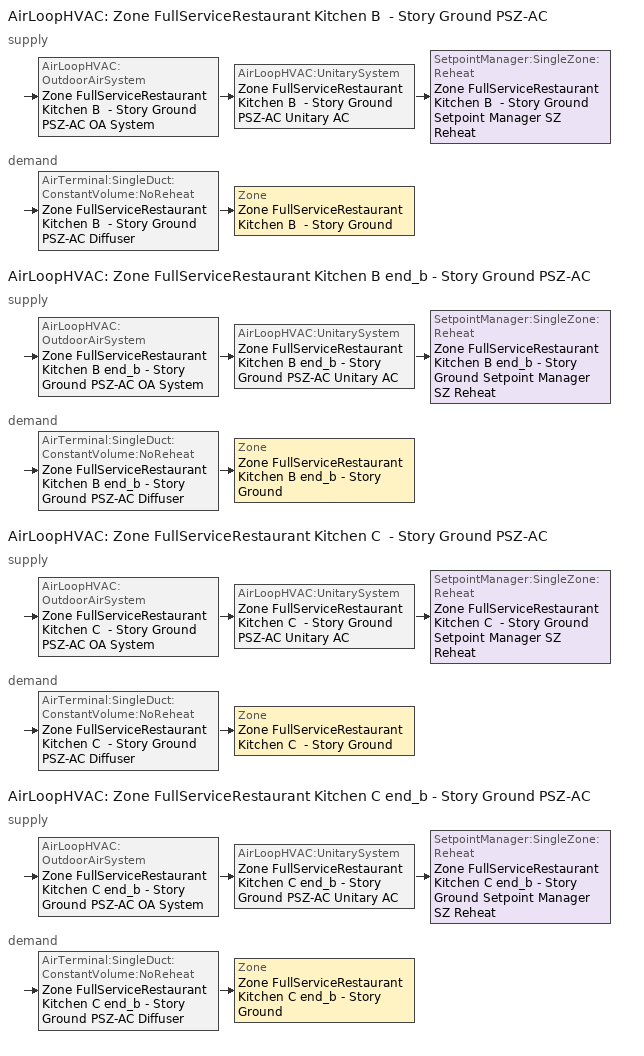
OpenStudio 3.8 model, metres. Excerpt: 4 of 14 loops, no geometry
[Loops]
AirLoopHVAC 'Zone FullServiceRestaurant Kitchen B  - Story Ground PSZ-AC'
 supply: AirLoopHVAC:OutdoorAirSystem 'Zone FullServiceRestaurant Kitchen B  - Story Ground PSZ-AC OA System' > AirLoopHVAC:UnitarySystem 'Zone FullServiceRestaurant Kitchen B  - Story Ground PSZ-AC Unitary AC' > SetpointManager:SingleZone:Reheat 'Zone FullServiceRestaurant Kitchen B  - Story Ground Setpoint Manager SZ Reheat'
 demand: AirTerminal:SingleDuct:ConstantVolume:NoReheat 'Zone FullServiceRestaurant Kitchen B  - Story Ground PSZ-AC Diffuser' > Zone 'Zone FullServiceRestaurant Kitchen B  - Story Ground'
AirLoopHVAC 'Zone FullServiceRestaurant Kitchen B end_b - Story Ground PSZ-AC'
 supply: AirLoopHVAC:OutdoorAirSystem 'Zone FullServiceRestaurant Kitchen B end_b - Story Ground PSZ-AC OA System' > AirLoopHVAC:UnitarySystem 'Zone FullServiceRestaurant Kitchen B end_b - Story Ground PSZ-AC Unitary AC' > SetpointManager:SingleZone:Reheat 'Zone FullServiceRestaurant Kitchen B end_b - Story Ground Setpoint Manager SZ Reheat'
 demand: AirTerminal:SingleDuct:ConstantVolume:NoReheat 'Zone FullServiceRestaurant Kitchen B end_b - Story Ground PSZ-AC Diffuser' > Zone 'Zone FullServiceRestaurant Kitchen B end_b - Story Ground'
AirLoopHVAC 'Zone FullServiceRestaurant Kitchen C  - Story Ground PSZ-AC'
 supply: AirLoopHVAC:OutdoorAirSystem 'Zone FullServiceRestaurant Kitchen C  - Story Ground PSZ-AC OA System' > AirLoopHVAC:UnitarySystem 'Zone FullServiceRestaurant Kitchen C  - Story Ground PSZ-AC Unitary AC' > SetpointManager:SingleZone:Reheat 'Zone FullServiceRestaurant Kitchen C  - Story Ground Setpoint Manager SZ Reheat'
 demand: AirTerminal:SingleDuct:ConstantVolume:NoReheat 'Zone FullServiceRestaurant Kitchen C  - Story Ground PSZ-AC Diffuser' > Zone 'Zone FullServiceRestaurant Kitchen C  - Story Ground'
AirLoopHVAC 'Zone FullServiceRestaurant Kitchen C end_b - Story Ground PSZ-AC'
 supply: AirLoopHVAC:OutdoorAirSystem 'Zone FullServiceRestaurant Kitchen C end_b - Story Ground PSZ-AC OA System' > AirLoopHVAC:UnitarySystem 'Zone FullServiceRestaurant Kitchen C end_b - Story Ground PSZ-AC Unitary AC' > SetpointManager:SingleZone:Reheat 'Zone FullServiceRestaurant Kitchen C end_b - Story Ground Setpoint Manager SZ Reheat'
 demand: AirTerminal:SingleDuct:ConstantVolume:NoReheat 'Zone FullServiceRestaurant Kitchen C end_b - Story Ground PSZ-AC Diffuser' > Zone 'Zone FullServiceRestaurant Kitchen C end_b - Story Ground'
[Sizing:Zone] Zone Cooling Design Supply Air Temperature Input Method=SupplyAirTemperature; Zone Cooling Design Supply Air Temperature {C}=12.7778; Zone Cooling Design Supply Air Temperature Difference {deltaC}=11.11; Zone Heating Design Supply Air Temperature Input Method=SupplyAirTemperature; Zone Heating Design Supply Air Temperature {C}=50; Zone Heating Design Supply Air Temperature Difference {deltaC}=11.11; Zone Cooling Design Supply Air Humidity Ratio {kg-H2O/kg-air}=0.0085; Zone Heating Design Supply Air Humidity Ratio {kg-H2O/kg-air}=0.008; Cooling Design Air Flow Method=DesignDay; Heating Design Air Flow Method=DesignDay; Account for Dedicated Outdoor Air System=No; Dedicated Outdoor Air System Control Strategy=NeutralSupplyAir; Dedicated Outdoor Air Low Setpoint Temperature for Design {C}=autosize; Dedicated Outdoor Air High Setpoint Temperature for Design {C}=autosize; Zone Load Sizing Method=Sensible Load Only No Latent Load; Zone Latent Cooling Design Supply Air Humidity Ratio Input Method=HumidityRatioDifference; Zone Cooling Design Supply Air Humidity Ratio Difference {kgWater/kgDryAir}=0.005; Zone Latent Heating Design Supply Air Humidity Ratio Input Method=HumidityRatioDifference; Zone Humidification Design Supply Air Humidity Ratio Difference {kgWater/kgDryAir}=0.005
Zone FullServiceRestaurant Kitchen B  - Story Ground; Zone FullServiceRestaurant Kitchen C  - Story Ground; Zone FullServiceRestaurant Kitchen B end_b - Story Ground; Zone FullServiceRestaurant Kitchen C end_b - Story Ground
[Zone equipment]
Zone FullServiceRestaurant Kitchen B  - Story Ground: Zone FullServiceRestaurant Kitchen B  - Story Ground Exhaust Fan, Zone FullServiceRestaurant Kitchen B  - Story Ground PSZ-AC Diffuser
Zone FullServiceRestaurant Kitchen C  - Story Ground: Zone FullServiceRestaurant Kitchen C  - Story Ground Exhaust Fan, Zone FullServiceRestaurant Kitchen C  - Story Ground PSZ-AC Diffuser
Zone FullServiceRestaurant Kitchen B end_b - Story Ground: Zone FullServiceRestaurant Kitchen B end_b - Story Ground Exhaust Fan, Zone FullServiceRestaurant Kitchen B end_b - Story Ground PSZ-AC Diffuser
Zone FullServiceRestaurant Kitchen C end_b - Story Ground: Zone FullServiceRestaurant Kitchen C end_b - Story Ground Exhaust Fan, Zone FullServiceRestaurant Kitchen C end_b - Story Ground PSZ-AC Diffuser
[Fan:ZoneExhaust] Availability Schedule=RestaurantSitDown Kitchen_Exhaust_SCH; Fan Total Efficiency=0.0660786; Pressure Rise {Pa}=124.544; Flow Fraction Schedule=RestaurantSitDown Kitchen_Exhaust_SCH; System Availability Manager Coupling Mode=Decoupled
Name | Maximum Flow Rate {m3/s} | Balanced Exhaust Fraction Schedule
Zone FullServiceRestaurant Kitchen B  - Story Ground Exhaust Fan | 0.161286 | RestaurantSitDown Kitchen Exhaust Fan Balanced Exhaust Fraction Schedule
Zone FullServiceRestaurant Kitchen B end_b - Story Ground Exhaust Fan | 0.280491
Zone FullServiceRestaurant Kitchen C  - Story Ground Exhaust Fan | 0.0427416 | RestaurantSitDown Kitchen Exhaust Fan Balanced Exhaust Fraction Schedule
Zone FullServiceRestaurant Kitchen C end_b - Story Ground Exhaust Fan | 0.0743317
[Refrigeration:WalkIn] Availability Schedule=Always On Discrete; Rated Total Heating Power {W}=0; Rated Circulation Fan Power {W}=0; Lighting Schedule=Always On; Defrost Control Type=TimeSchedule; Temperature Termination Defrost Fraction to Ice=0.7; Insulated Floor U-Value {W/m2-K}=0.207
Name | Rated Coil Cooling Capacity {W} | Operating Temperature {C} | Rated Cooling Source Temperature {C} | Rated Cooling Coil Fan Power {W} | Rated Total Lighting Power {W} | Defrost Type | Defrost Schedule | Defrost Drip-Down Schedule | Defrost Power {W} | Insulated Floor Surface Area {m2} | WalkIn Zone Boundary 1
Full Service Restaurant Cooler | 2256.65 | 2 | -3.88889 | 200 | 100 | OffCycle | Refrigeration Defrost Schedule | Refrigeration Dripdown Schedule | 0 | 9.290304 | Refrigeration Walk In Zone Boundary 1
Full Service Restaurant Freezer | 1670.51 | -23 | -28.3333 | 180 | 80 | Electric | Refrigeration Defrost Schedule 1 | Refrigeration Dripdown Schedule 1 | 2000 | 7.43224 | Refrigeration Walk In Zone Boundary 2
[Refrigeration:WalkIn:ZoneBoundary] Zone=Zone FullServiceRestaurant Kitchen B end_b - Story Ground; Total Insulated Surface Area Facing Zone {m2}=43.4; Insulated Surface U-Value Facing Zone {W/m2-K}=0.235; Area of Stocking Doors Facing Zone {m2}=2; Height of Stocking Doors Facing Zone {m}=2; Stocking Door Opening Schedule Name Facing Zone=door_wi_sched; Stocking Door Opening Protection Type Facing Zone=None
Refrigeration Walk In Zone Boundary 1; Refrigeration Walk In Zone Boundary 2
[AirLoopHVAC] Design Return Air Flow Fraction of Supply Air Flow=1
Name | Availability Schedule | Design Supply Air Flow Rate {m3/s}
Zone FullServiceRestaurant Kitchen B  - Story Ground PSZ-AC | Zone FullServiceRestaurant Kitchen B  - Story Ground PSZ-AC Occ Sch | 1.52339
Zone FullServiceRestaurant Kitchen B end_b - Story Ground PSZ-AC | Zone FullServiceRestaurant Kitchen B end_b - Story Ground PSZ-AC Occ Sch | 1.76244
Zone FullServiceRestaurant Kitchen C  - Story Ground PSZ-AC | Zone FullServiceRestaurant Kitchen C  - Story Ground PSZ-AC Occ Sch | 1.26621
Zone FullServiceRestaurant Kitchen C end_b - Story Ground PSZ-AC | Zone FullServiceRestaurant Kitchen C end_b - Story Ground PSZ-AC Occ Sch | 1.49052
[Sizing:System] Type of Load to Size On=Sensible; Central Heating Maximum System Air Flow Ratio=1; Preheat Design Temperature {C}=7.22222; Preheat Design Humidity Ratio {kg-H2O/kg-Air}=0.008; Precool Design Temperature {C}=12.7778; Precool Design Humidity Ratio {kg-H2O/kg-Air}=0.008; Central Cooling Design Supply Air Temperature {C}=12.7778; Central Heating Design Supply Air Temperature {C}=50; Sizing Option=Coincident; 100% Outdoor Air in Cooling=No; 100% Outdoor Air in Heating=No; Central Cooling Design Supply Air Humidity Ratio {kg-H2O/kg-Air}=0.0085; Central Heating Design Supply Air Humidity Ratio {kg-H2O/kg-Air}=0.008; Cooling Design Air Flow Method=DesignDay; Heating Design Air Flow Method=DesignDay; System Outdoor Air Method=ZoneSum; Zone Maximum Outdoor Air Fraction=1; Cooling Supply Air Flow Rate Per Floor Area {m3/s-m2}=0.00996765; Cooling Fraction of Autosized Cooling Supply Air Flow Rate=1; Cooling Supply Air Flow Rate Per Unit Cooling Capacity {m3/s-W}=3.94755e-05; Heating Supply Air Flow Rate Per Floor Area {m3/s-m2}=0.00996765; Heating Fraction of Autosized Heating Supply Air Flow Rate=1; Heating Fraction of Autosized Cooling Supply Air Flow Rate=1; Heating Supply Air Flow Rate Per Unit Heating Capacity {m3/s-W}=3.15882e-05; Cooling Design Capacity Method=CoolingDesignCapacity; Cooling Design Capacity Per Floor Area {W/m2}=234.7; Fraction of Autosized Cooling Design Capacity=1; Heating Design Capacity Method=HeatingDesignCapacity; Heating Design Capacity Per Floor Area {W/m2}=157; Fraction of Autosized Heating Design Capacity=1; Central Cooling Capacity Control Method=OnOff; Occupant Diversity=1
Name | Design Outdoor Air Flow Rate {m3/s} | Cooling Design Capacity {W} | Heating Design Capacity {W}
Zone FullServiceRestaurant Kitchen B  - Story Ground PSZ-AC | 1.52339 | 17112.71 | 7224.53
Zone FullServiceRestaurant Kitchen B end_b - Story Ground PSZ-AC | 1.76244 | 20993.46 | 14943.62
Zone FullServiceRestaurant Kitchen C  - Story Ground PSZ-AC | 1.26621 | 12871.07 | 1914.54
Zone FullServiceRestaurant Kitchen C end_b - Story Ground PSZ-AC | 1.49052 | 15549.93 | 3578.2
[SetpointManager:SingleZone:Reheat] Minimum Supply Air Temperature {C}=12.7778; Maximum Supply Air Temperature {C}=50
Name | Control Zone | Setpoint Node or NodeList
Zone FullServiceRestaurant Kitchen B  - Story Ground Setpoint Manager SZ Reheat | Zone FullServiceRestaurant Kitchen B  - Story Ground | Zone FullServiceRestaurant Kitchen B  - Story Ground PSZ-AC Supply Outlet Node
Zone FullServiceRestaurant Kitchen B end_b - Story Ground Setpoint Manager SZ Reheat | Zone FullServiceRestaurant Kitchen B end_b - Story Ground | Zone FullServiceRestaurant Kitchen B end_b - Story Ground PSZ-AC Supply Outlet Node
Zone FullServiceRestaurant Kitchen C  - Story Ground Setpoint Manager SZ Reheat | Zone FullServiceRestaurant Kitchen C  - Story Ground | Zone FullServiceRestaurant Kitchen C  - Story Ground PSZ-AC Supply Outlet Node
Zone FullServiceRestaurant Kitchen C end_b - Story Ground Setpoint Manager SZ Reheat | Zone FullServiceRestaurant Kitchen C end_b - Story Ground | Zone FullServiceRestaurant Kitchen C end_b - Story Ground PSZ-AC Supply Outlet Node
[Coil:Heating:Gas] Availability Schedule=Always On Discrete; Gas Burner Efficiency=0.8; On Cycle Parasitic Electric Load {W}=0; Off Cycle Parasitic Gas Load {W}=0
Name | Nominal Capacity {W}
Zone FullServiceRestaurant Kitchen B  - Story Ground PSZ-AC Gas Htg Coil 84kBtu/hr 0.8 Thermal Eff | 57445
Zone FullServiceRestaurant Kitchen B end_b - Story Ground PSZ-AC Gas Htg Coil 135kBtu/hr 0.8 Thermal Eff | 68457.5
Zone FullServiceRestaurant Kitchen C  - Story Ground PSZ-AC Gas Htg Coil 25kBtu/hr 0.8 Thermal Eff | 45834.6
Zone FullServiceRestaurant Kitchen C end_b - Story Ground PSZ-AC Gas Htg Coil 48kBtu/hr 0.8 Thermal Eff | 54461.5
[Coil:Heating:Electric] Availability Schedule=Always Off Discrete; Efficiency=1; Nominal Capacity {W}=0
Zone FullServiceRestaurant Kitchen B  - Story Ground PSZ-AC No Heat; Zone FullServiceRestaurant Kitchen B end_b - Story Ground PSZ-AC No Heat; Zone FullServiceRestaurant Kitchen C  - Story Ground PSZ-AC No Heat; Zone FullServiceRestaurant Kitchen C end_b - Story Ground PSZ-AC No Heat
[Coil:Cooling:DX:SingleSpeed] Availability Schedule=Always On Discrete; Rated Evaporator Fan Power Per Volume Flow Rate 2017 {W/(m3/s)}=773.3; Rated Evaporator Fan Power Per Volume Flow Rate 2023 {W/(m3/s)}=934.4; Total Cooling Capacity Function of Temperature Curve=PSZ-AC_Unitary_PackagecoolCapFT; Total Cooling Capacity Function of Flow Fraction Curve=PSZ-AC_Unitary_PackagecoolFFF; Energy Input Ratio Function of Temperature Curve=PSZ-AC DX Unitary Package EIRFT; Energy Input Ratio Function of Flow Fraction Curve=PSZ-AC_Unitary_PackagecoolEIRFFF; Part Load Fraction Correlation Curve=PSZ-AC_Unitary_PackagecoolPLR; Minimum Outdoor Dry-Bulb Temperature for Compressor Operation {C}=-25; Nominal Time for Condensate Removal to Begin {s}=0; Ratio of Initial Moisture Evaporation Rate and Steady State Latent Capacity=0; Maximum Cycling Rate {cycles/hr}=0; Latent Capacity Time Constant {s}=0; Condenser Type=AirCooled; Evaporative Condenser Effectiveness=0.9; Evaporative Condenser Air Flow Rate {m3/s}=autosize; Evaporative Condenser Pump Rated Power Consumption {W}=autosize; Crankcase Heater Capacity {W}=0; Maximum Outdoor Dry-Bulb Temperature for Crankcase Heater Operation {C}=10; Basin Heater Capacity {W/K}=0; Basin Heater Setpoint Temperature {C}=2
Name | Rated Total Cooling Capacity {W} | Rated Sensible Heat Ratio | Rated COP {W/W} | Rated Air Flow Rate {m3/s}
Zone FullServiceRestaurant Kitchen B  - Story Ground PSZ-AC 1spd DX AC Clg Coil 50kBtu/hr 11.06SEER 51kBtu/hr 14.0SEER | 29131.5 | 0.794258 | 4.11713 | 1.52339
Zone FullServiceRestaurant Kitchen B end_b - Story Ground PSZ-AC 1spd DX AC Clg Coil 78kBtu/hr 9.63EER 86kBtu/hr 11.0EER | 33406.2 | 0.798085 | 3.79883 | 1.76244
Zone FullServiceRestaurant Kitchen C  - Story Ground PSZ-AC 1spd DX AC Clg Coil 15kBtu/hr 11.06SEER 15kBtu/hr 14.0SEER | 22778.4 | 0.800311 | 4.11713 | 1.26621
Zone FullServiceRestaurant Kitchen C end_b - Story Ground PSZ-AC 1spd DX AC Clg Coil 29kBtu/hr 11.06SEER 31kBtu/hr 14.0SEER | 26981.3 | 0.800207 | 4.11713 | 1.49052
[Fan:OnOff] Availability Schedule=Always On Discrete; Pressure Rise {Pa}=622.722; Motor In Airstream Fraction=1
Name | Fan Total Efficiency | Maximum Flow Rate {m3/s} | Motor Efficiency | Fan Power Ratio Function of Speed Ratio Curve | Fan Efficiency Ratio Function of Speed Ratio Curve
Zone FullServiceRestaurant Kitchen B  - Story Ground PSZ-AC Fan | 0.55575 | 1.52339 | 0.855 | Fan On Off Power Curve 8 | Fan On Off Efficiency Curve 8
Zone FullServiceRestaurant Kitchen B end_b - Story Ground PSZ-AC Fan | 0.56225 | 1.76244 | 0.865 | Fan On Off Power Curve 9 | Fan On Off Efficiency Curve 9
Zone FullServiceRestaurant Kitchen C  - Story Ground PSZ-AC Fan | 0.55575 | 1.26621 | 0.855 | Fan On Off Power Curve 10 | Fan On Off Efficiency Curve 10
Zone FullServiceRestaurant Kitchen C end_b - Story Ground PSZ-AC Fan | 0.55575 | 1.49052 | 0.855 | Fan On Off Power Curve 11 | Fan On Off Efficiency Curve 11
[AirLoopHVAC:UnitarySystem] Control Type=Load; Dehumidification Control Type=None; Availability Schedule=Always On Discrete; Fan Placement=DrawThrough; DX Heating Coil Sizing Ratio=1; Use DOAS DX Cooling Coil=No; DOAS DX Cooling Coil Leaving Minimum Air Temperature {C}=2; Latent Load Control=SensibleOnlyLoadControl; Supply Air Flow Rate Method During Cooling Operation=SupplyAirFlowRate; Supply Air Flow Rate Method During Heating Operation=SupplyAirFlowRate; Supply Air Flow Rate Method When No Cooling or Heating is Required=None; No Load Supply Air Flow Rate Control Set To Low Speed=Yes; Maximum Supply Air Temperature {C}=50; Maximum Outdoor Dry-Bulb Temperature for Supplemental Heater Operation {C}=21; Ancilliary On-Cycle Electric Power {W}=0; Ancilliary Off-Cycle Electric Power {W}=0
Name | Controlling Zone or Thermostat Location | Supply Fan | Supply Air Fan Operating Mode Schedule | Heating Coil | Cooling Coil | Supplemental Heating Coil | Supply Air Flow Rate During Cooling Operation {m3/s} | Supply Air Flow Rate During Heating Operation {m3/s}
Zone FullServiceRestaurant Kitchen B  - Story Ground PSZ-AC Unitary AC | Zone FullServiceRestaurant Kitchen B  - Story Ground | Zone FullServiceRestaurant Kitchen B  - Story Ground PSZ-AC Fan | Zone FullServiceRestaurant Kitchen B  - Story Ground PSZ-AC_night_fancycle_schedule | Zone FullServiceRestaurant Kitchen B  - Story Ground PSZ-AC Gas Htg Coil 84kBtu/hr 0.8 Thermal Eff | Zone FullServiceRestaurant Kitchen B  - Story Ground PSZ-AC 1spd DX AC Clg Coil 50kBtu/hr 11.06SEER 51kBtu/hr 14.0SEER | Zone FullServiceRestaurant Kitchen B  - Story Ground PSZ-AC No Heat | 1.52339 | 1.52339
Zone FullServiceRestaurant Kitchen B end_b - Story Ground PSZ-AC Unitary AC | Zone FullServiceRestaurant Kitchen B end_b - Story Ground | Zone FullServiceRestaurant Kitchen B end_b - Story Ground PSZ-AC Fan | Zone FullServiceRestaurant Kitchen B end_b - Story Ground PSZ-AC_night_fancycle_schedule | Zone FullServiceRestaurant Kitchen B end_b - Story Ground PSZ-AC Gas Htg Coil 135kBtu/hr 0.8 Thermal Eff | Zone FullServiceRestaurant Kitchen B end_b - Story Ground PSZ-AC 1spd DX AC Clg Coil 78kBtu/hr 9.63EER 86kBtu/hr 11.0EER | Zone FullServiceRestaurant Kitchen B end_b - Story Ground PSZ-AC No Heat | 1.76244 | 1.76244
Zone FullServiceRestaurant Kitchen C  - Story Ground PSZ-AC Unitary AC | Zone FullServiceRestaurant Kitchen C  - Story Ground | Zone FullServiceRestaurant Kitchen C  - Story Ground PSZ-AC Fan | Zone FullServiceRestaurant Kitchen C  - Story Ground PSZ-AC_night_fancycle_schedule | Zone FullServiceRestaurant Kitchen C  - Story Ground PSZ-AC Gas Htg Coil 25kBtu/hr 0.8 Thermal Eff | Zone FullServiceRestaurant Kitchen C  - Story Ground PSZ-AC 1spd DX AC Clg Coil 15kBtu/hr 11.06SEER 15kBtu/hr 14.0SEER | Zone FullServiceRestaurant Kitchen C  - Story Ground PSZ-AC No Heat | 1.26621 | 1.26621
Zone FullServiceRestaurant Kitchen C end_b - Story Ground PSZ-AC Unitary AC | Zone FullServiceRestaurant Kitchen C end_b - Story Ground | Zone FullServiceRestaurant Kitchen C end_b - Story Ground PSZ-AC Fan | Zone FullServiceRestaurant Kitchen C end_b - Story Ground PSZ-AC_night_fancycle_schedule | Zone FullServiceRestaurant Kitchen C end_b - Story Ground PSZ-AC Gas Htg Coil 48kBtu/hr 0.8 Thermal Eff | Zone FullServiceRestaurant Kitchen C end_b - Story Ground PSZ-AC 1spd DX AC Clg Coil 29kBtu/hr 11.06SEER 31kBtu/hr 14.0SEER | Zone FullServiceRestaurant Kitchen C end_b - Story Ground PSZ-AC No Heat | 1.49052 | 1.49052
[Controller:OutdoorAir] Economizer Control Action Type=ModulateFlow; Lockout Type=LockoutWithHeating; Minimum Limit Type=FixedMinimum; High Humidity Control=No; Heat Recovery Bypass Control Type=BypassWhenWithinEconomizerLimits; Economizer Operation Staging=InterlockedWithMechanicalCooling
Name | Minimum Outdoor Air Flow Rate {m3/s} | Maximum Outdoor Air Flow Rate {m3/s} | Economizer Control Type | Economizer Maximum Limit Dry-Bulb Temperature {C} | Economizer Maximum Limit Enthalpy {J/kg} | Minimum Outdoor Air Schedule | Controller Mechanical Ventilation | Maximum Fraction of Outdoor Air Schedule
Zone FullServiceRestaurant Kitchen B  - Story Ground PSZ-AC OA System Controller | 0.108292 | 1.52339 | NoEconomizer | 28 | 64000 | Zone FullServiceRestaurant Kitchen B  - Story Ground PSZ-AC_night_ventcycle_schedule | Controller Mechanical Ventilation 9
Zone FullServiceRestaurant Kitchen B end_b - Story Ground PSZ-AC OA System Controller | 0.18833 | 1.76244 | DifferentialEnthalpy |  |  | Zone FullServiceRestaurant Kitchen B end_b - Story Ground PSZ-AC_night_ventcycle_schedule | Controller Mechanical Ventilation 10 | ZoneFullServiceRestaurantKitchenBendbStoryGroundPSZACmaxOASch
Zone FullServiceRestaurant Kitchen C  - Story Ground PSZ-AC OA System Controller | 0.0286979 | 1.26621 | NoEconomizer | 28 | 64000 | Zone FullServiceRestaurant Kitchen C  - Story Ground PSZ-AC_night_ventcycle_schedule | Controller Mechanical Ventilation 11
Zone FullServiceRestaurant Kitchen C end_b - Story Ground PSZ-AC OA System Controller | 0.0499084 | 1.49052 | NoEconomizer | 28 | 64000 | Zone FullServiceRestaurant Kitchen C end_b - Story Ground PSZ-AC_night_ventcycle_schedule | Controller Mechanical Ventilation 12 | ZoneFullServiceRestaurantKitchenCendbStoryGroundPSZACmaxOASch
[Controller:MechanicalVentilation] Availability Schedule=Always On Discrete
Controller Mechanical Ventilation 9; Controller Mechanical Ventilation 10; Controller Mechanical Ventilation 11; Controller Mechanical Ventilation 12
[AirLoopHVAC:OutdoorAirSystem]
Name | Controller
Zone FullServiceRestaurant Kitchen B  - Story Ground PSZ-AC OA System | Zone FullServiceRestaurant Kitchen B  - Story Ground PSZ-AC OA System Controller
Zone FullServiceRestaurant Kitchen B end_b - Story Ground PSZ-AC OA System | Zone FullServiceRestaurant Kitchen B end_b - Story Ground PSZ-AC OA System Controller
Zone FullServiceRestaurant Kitchen C  - Story Ground PSZ-AC OA System | Zone FullServiceRestaurant Kitchen C  - Story Ground PSZ-AC OA System Controller
Zone FullServiceRestaurant Kitchen C end_b - Story Ground PSZ-AC OA System | Zone FullServiceRestaurant Kitchen C end_b - Story Ground PSZ-AC OA System Controller
[AirTerminal:SingleDuct:ConstantVolume:NoReheat] Availability Schedule=Always On Discrete
Name | Maximum Air Flow Rate {m3/s}
Zone FullServiceRestaurant Kitchen B  - Story Ground PSZ-AC Diffuser | 1.52339
Zone FullServiceRestaurant Kitchen B end_b - Story Ground PSZ-AC Diffuser | 1.76244
Zone FullServiceRestaurant Kitchen C  - Story Ground PSZ-AC Diffuser | 1.26621
Zone FullServiceRestaurant Kitchen C end_b - Story Ground PSZ-AC Diffuser | 1.49052
[Schedule:Ruleset]
Name | Default Day Schedule | Summer Design Day Schedule | Winter Design Day Schedule
RestaurantSitDown Kitchen_Exhaust_SCH | RestaurantSitDown Kitchen_Exhaust_SCH Default | RestaurantSitDown Kitchen_Exhaust_SCH Summer Design Day | RestaurantSitDown Kitchen_Exhaust_SCH Winter Design Day
RestaurantSitDown Kitchen Exhaust Fan Balanced Exhaust Fraction Schedule | RestaurantSitDown Kitchen Exhaust Fan Balanced Exhaust Fraction Schedule Default | RestaurantSitDown Kitchen Exhaust Fan Balanced Exhaust Fraction Schedule Summer Design Day | RestaurantSitDown Kitchen Exhaust Fan Balanced Exhaust Fraction Schedule Winter Design Day
Always On | Always On Default
door_wi_sched | door_wi_sched Default
Refrigeration Defrost Schedule | Refrigeration Defrost Schedule Default - Full Service Restaurant Cooler
Refrigeration Dripdown Schedule | Refrigeration Dripdown Schedule Default - Full Service Restaurant Cooler
Refrigeration Defrost Schedule 1 | Refrigeration Defrost Schedule Default - Full Service Restaurant Freezer
Refrigeration Dripdown Schedule 1 | Refrigeration Dripdown Schedule Default - Full Service Restaurant Freezer
Zone FullServiceRestaurant Kitchen B  - Story Ground PSZ-AC Occ Sch | Zone FullServiceRestaurant Kitchen B  - Story Ground PSZ-AC Occ Sch Default | Zone FullServiceRestaurant Kitchen B  - Story Ground PSZ-AC Occ Sch Summer Design Day | Zone FullServiceRestaurant Kitchen B  - Story Ground PSZ-AC Occ Sch Winter Design Day
Zone FullServiceRestaurant Kitchen B end_b - Story Ground PSZ-AC Occ Sch | Zone FullServiceRestaurant Kitchen B end_b - Story Ground PSZ-AC Occ Sch Default | Zone FullServiceRestaurant Kitchen B end_b - Story Ground PSZ-AC Occ Sch Summer Design Day | Zone FullServiceRestaurant Kitchen B end_b - Story Ground PSZ-AC Occ Sch Winter Design Day
Zone FullServiceRestaurant Kitchen C  - Story Ground PSZ-AC Occ Sch | Zone FullServiceRestaurant Kitchen C  - Story Ground PSZ-AC Occ Sch Default | Zone FullServiceRestaurant Kitchen C  - Story Ground PSZ-AC Occ Sch Summer Design Day | Zone FullServiceRestaurant Kitchen C  - Story Ground PSZ-AC Occ Sch Winter Design Day
Zone FullServiceRestaurant Kitchen C end_b - Story Ground PSZ-AC Occ Sch | Zone FullServiceRestaurant Kitchen C end_b - Story Ground PSZ-AC Occ Sch Default | Zone FullServiceRestaurant Kitchen C end_b - Story Ground PSZ-AC Occ Sch Summer Design Day | Zone FullServiceRestaurant Kitchen C end_b - Story Ground PSZ-AC Occ Sch Winter Design Day
ZoneFullServiceRestaurantKitchenBendbStoryGroundPSZACmaxOASch | ZoneFullServiceRestaurantKitchenBendbStoryGroundPSZACmaxOASchDefault
ZoneFullServiceRestaurantKitchenCendbStoryGroundPSZACmaxOASch | ZoneFullServiceRestaurantKitchenCendbStoryGroundPSZACmaxOASchDefault
Zone FullServiceRestaurant Kitchen B  - Story Ground PSZ-AC_night_fancycle_schedule | Zone FullServiceRestaurant Kitchen B  - Story Ground PSZ-AC Occ Sch Default 1 | Zone FullServiceRestaurant Kitchen B  - Story Ground PSZ-AC Occ Sch Summer Design Day 1 | Zone FullServiceRestaurant Kitchen B  - Story Ground PSZ-AC Occ Sch Winter Design Day 1
Zone FullServiceRestaurant Kitchen B end_b - Story Ground PSZ-AC_night_fancycle_schedule | Zone FullServiceRestaurant Kitchen B end_b - Story Ground PSZ-AC Occ Sch Default 1 | Zone FullServiceRestaurant Kitchen B end_b - Story Ground PSZ-AC Occ Sch Summer Design Day 1 | Zone FullServiceRestaurant Kitchen B end_b - Story Ground PSZ-AC Occ Sch Winter Design Day 1
Zone FullServiceRestaurant Kitchen C  - Story Ground PSZ-AC_night_fancycle_schedule | Zone FullServiceRestaurant Kitchen C  - Story Ground PSZ-AC Occ Sch Default 1 | Zone FullServiceRestaurant Kitchen C  - Story Ground PSZ-AC Occ Sch Summer Design Day 1 | Zone FullServiceRestaurant Kitchen C  - Story Ground PSZ-AC Occ Sch Winter Design Day 1
Zone FullServiceRestaurant Kitchen C end_b - Story Ground PSZ-AC_night_fancycle_schedule | Zone FullServiceRestaurant Kitchen C end_b - Story Ground PSZ-AC Occ Sch Default 1 | Zone FullServiceRestaurant Kitchen C end_b - Story Ground PSZ-AC Occ Sch Summer Design Day 1 | Zone FullServiceRestaurant Kitchen C end_b - Story Ground PSZ-AC Occ Sch Winter Design Day 1
[Schedule:Day]
RestaurantSitDown Kitchen_Exhaust_SCH Default: Average, 8, 30, 0, 22, 30, 1, 24, 0, 0
RestaurantSitDown Kitchen_Exhaust_SCH Winter Design Day; RestaurantSitDown Kitchen_Exhaust_SCH Summer Design Day: No, 5, 0, 0, 24, 0, 1
RestaurantSitDown Kitchen_Exhaust_SCH Default|WntrDsn|SmrDsn|Sun|Wkdy Day; autogen Schedule Rule 11 1_day_sch: Average, 5, 0, 0, 24, 0, 1
RestaurantSitDown Kitchen Exhaust Fan Balanced Exhaust Fraction Schedule Default: Average, 8, 30, 0, 23, 30, 0.93371, 24, 0, 0
RestaurantSitDown Kitchen Exhaust Fan Balanced Exhaust Fraction Schedule Winter Design Day; RestaurantSitDown Kitchen Exhaust Fan Balanced Exhaust Fraction Schedule Summer Design Day: No, 1, 0, 0.93371, 5, 0, 0, 24, 0, 0.93371
RestaurantSitDown Kitchen Exhaust Fan Balanced Exhaust Fraction Schedule Default|WntrDsn|SmrDsn|Sun|Wkdy Day; autogen Schedule Rule 12 1_day_sch: Average, 1, 0, 0.93371, 5, 0, 0, 24, 0, 0.93371
Always On Default; Zone FullServiceRestaurant Kitchen B  - Story Ground PSZ-AC Occ Sch Winter Design Day; Zone FullServiceRestaurant Kitchen B  - Story Ground PSZ-AC Occ Sch Summer Design Day; Zone FullServiceRestaurant Kitchen B end_b - Story Ground PSZ-AC Occ Sch Winter Design Day; Zone FullServiceRestaurant Kitchen B end_b - Story Ground PSZ-AC Occ Sch Summer Design Day; Zone FullServiceRestaurant Kitchen C  - Story Ground PSZ-AC Occ Sch Winter Design Day; Zone FullServiceRestaurant Kitchen C  - Story Ground PSZ-AC Occ Sch Summer Design Day; Zone FullServiceRestaurant Kitchen C end_b - Story Ground PSZ-AC Occ Sch Winter Design Day; Zone FullServiceRestaurant Kitchen C end_b - Story Ground PSZ-AC Occ Sch Summer Design Day; Zone FullServiceRestaurant Kitchen B  - Story Ground PSZ-AC Occ Sch Summer Design Day 1; Zone FullServiceRestaurant Kitchen B  - Story Ground PSZ-AC Occ Sch Winter Design Day 1; Zone FullServiceRestaurant Kitchen B end_b - Story Ground PSZ-AC Occ Sch Summer Design Day 1; Zone FullServiceRestaurant Kitchen B end_b - Story Ground PSZ-AC Occ Sch Winter Design Day 1; Zone FullServiceRestaurant Kitchen C  - Story Ground PSZ-AC Occ Sch Summer Design Day 1; Zone FullServiceRestaurant Kitchen C  - Story Ground PSZ-AC Occ Sch Winter Design Day 1; Zone FullServiceRestaurant Kitchen C end_b - Story Ground PSZ-AC Occ Sch Summer Design Day 1; Zone FullServiceRestaurant Kitchen C end_b - Story Ground PSZ-AC Occ Sch Winter Design Day 1: No, 24, 0, 1
door_wi_sched Default: No, 6, 0, 0, 22, 0, 0.0625, 24, 0, 0
Refrigeration Defrost Schedule Default - Full Service Restaurant Cooler; Refrigeration Dripdown Schedule Default - Full Service Restaurant Cooler: No, 0, 59, 0, 24, 0, 0
Refrigeration Defrost Schedule Default - Full Service Restaurant Freezer; Refrigeration Dripdown Schedule Default - Full Service Restaurant Freezer: No, 0, 45, 0, 24, 0, 0
Zone FullServiceRestaurant Kitchen B  - Story Ground PSZ-AC Occ Sch Default; Zone FullServiceRestaurant Kitchen B end_b - Story Ground PSZ-AC Occ Sch Default; Zone FullServiceRestaurant Kitchen C  - Story Ground PSZ-AC Occ Sch Default; Zone FullServiceRestaurant Kitchen C end_b - Story Ground PSZ-AC Occ Sch Default; Zone FullServiceRestaurant Kitchen B  - Story Ground PSZ-AC Occ Sch Default 1; Zone FullServiceRestaurant Kitchen B end_b - Story Ground PSZ-AC Occ Sch Default 1; Zone FullServiceRestaurant Kitchen C  - Story Ground PSZ-AC Occ Sch Default 1; Zone FullServiceRestaurant Kitchen C end_b - Story Ground PSZ-AC Occ Sch Default 1: No, 8, 0, 0, 20, 30, 1, 24, 0, 0
Zone FullServiceRestaurant Kitchen B  - Story Ground PSZ-AC Occ Sch Saturday; Zone FullServiceRestaurant Kitchen B end_b - Story Ground PSZ-AC Occ Sch Saturday; Zone FullServiceRestaurant Kitchen C  - Story Ground PSZ-AC Occ Sch Saturday; Zone FullServiceRestaurant Kitchen C end_b - Story Ground PSZ-AC Occ Sch Saturday; Zone FullServiceRestaurant Kitchen B  - Story Ground PSZ-AC Occ Sch Saturday 1; Zone FullServiceRestaurant Kitchen B end_b - Story Ground PSZ-AC Occ Sch Saturday 1; Zone FullServiceRestaurant Kitchen C  - Story Ground PSZ-AC Occ Sch Saturday 1; Zone FullServiceRestaurant Kitchen C end_b - Story Ground PSZ-AC Occ Sch Saturday 1: No, 10, 0, 0, 22, 30, 1, 24, 0, 0
Zone FullServiceRestaurant Kitchen B  - Story Ground PSZ-AC Occ Sch Sunday; Zone FullServiceRestaurant Kitchen B end_b - Story Ground PSZ-AC Occ Sch Sunday; Zone FullServiceRestaurant Kitchen C  - Story Ground PSZ-AC Occ Sch Sunday; Zone FullServiceRestaurant Kitchen C end_b - Story Ground PSZ-AC Occ Sch Sunday; Zone FullServiceRestaurant Kitchen B  - Story Ground PSZ-AC Occ Sch Sunday 1; Zone FullServiceRestaurant Kitchen B end_b - Story Ground PSZ-AC Occ Sch Sunday 1; Zone FullServiceRestaurant Kitchen C  - Story Ground PSZ-AC Occ Sch Sunday 1; Zone FullServiceRestaurant Kitchen C end_b - Story Ground PSZ-AC Occ Sch Sunday 1: No, 10, 0, 0, 22, 15, 1, 24, 0, 0
ZoneFullServiceRestaurantKitchenBendbStoryGroundPSZACmaxOASchDefault; ZoneFullServiceRestaurantKitchenCendbStoryGroundPSZACmaxOASchDefault: No, 24, 0, 0.7
[Schedule:Rule]
Schedule Rule 11: Schedule Ruleset=RestaurantSitDown Kitchen_Exhaust_SCH; Rule Order=0; Day Schedule=RestaurantSitDown Kitchen_Exhaust_SCH Default|WntrDsn|SmrDsn|Sun|Wkdy Day; Apply Sunday=Yes; Apply Monday=Yes; Apply Tuesday=Yes; Apply Wednesday=Yes; Apply Thursday=Yes; Apply Friday=Yes; Date Specification Type=DateRange; Start Month=1; Start Day=1; End Month=12; End Day=31
Schedule Rule 12: Schedule Ruleset=RestaurantSitDown Kitchen Exhaust Fan Balanced Exhaust Fraction Schedule; Rule Order=0; Day Schedule=RestaurantSitDown Kitchen Exhaust Fan Balanced Exhaust Fraction Schedule Default|WntrDsn|SmrDsn|Sun|Wkdy Day; Apply Sunday=Yes; Apply Monday=Yes; Apply Tuesday=Yes; Apply Wednesday=Yes; Apply Thursday=Yes; Apply Friday=Yes; Date Specification Type=DateRange; Start Month=1; Start Day=1; End Month=12; End Day=31
autogen Schedule Rule 12 1: Schedule Ruleset=RestaurantSitDown Kitchen Exhaust Fan Balanced Exhaust Fraction Schedule; Rule Order=1; Day Schedule=autogen Schedule Rule 12 1_day_sch; Apply Sunday=Yes; Apply Monday=Yes; Apply Tuesday=Yes; Apply Wednesday=Yes; Apply Thursday=Yes; Apply Friday=Yes; Date Specification Type=SpecificDates; Apply Saturday=Yes; Specific Month 1=1; Specific Day 1=7; Specific Month 2=1; Specific Day 2=14; Specific Month 3=1; Specific Day 3=21; Specific Month 4=1; Specific Day 4=28; Specific Month 5=2; Specific Day 5=4; Specific Month 6=2; Specific Day 6=11; Specific Month 7=2; Specific Day 7=18; Specific Month 8=2; Specific Day 8=25; Specific Month 9=3; Specific Day 9=4; Specific Month 10=3; Specific Day 10=11; Specific Month 11=3; Specific Day 11=18; Specific Month 12=3; Specific Day 12=25; Specific Month 13=4; Specific Day 13=1; Specific Month 14=4; Specific Day 14=8; Specific Month 15=4; Specific Day 15=15; Specific Month 16=4; Specific Day 16=22; Specific Month 17=4; Specific Day 17=29; Specific Month 18=5; Specific Day 18=6; Specific Month 19=5; Specific Day 19=13; Specific Month 20=5; Specific Day 20=20; Specific Month 21=5; Specific Day 21=27; Specific Month 22=6; Specific Day 22=3; Specific Month 23=6; Specific Day 23=10; Specific Month 24=6; Specific Day 24=17; Specific Month 25=6; Specific Day 25=24; Specific Month 26=7; Specific Day 26=1; Specific Month 27=7; Specific Day 27=8; Specific Month 28=7; Specific Day 28=15; Specific Month 29=7; Specific Day 29=22; Specific Month 30=7; Specific Day 30=29; Specific Month 31=8; Specific Day 31=5; Specific Month 32=8; Specific Day 32=12; Specific Month 33=8; Specific Day 33=19; Specific Month 34=8; Specific Day 34=26; Specific Month 35=9; Specific Day 35=2; Specific Month 36=9; Specific Day 36=9; Specific Month 37=9; Specific Day 37=16; Specific Month 38=9; Specific Day 38=23; Specific Month 39=9; Specific Day 39=30; Specific Month 40=10; Specific Day 40=7; Specific Month 41=10; Specific Day 41=14; Specific Month 42=10; Specific Day 42=21; Specific Month 43=10; Specific Day 43=28; Specific Month 44=11; Specific Day 44=4; Specific Month 45=11; Specific Day 45=11; Specific Month 46=11; Specific Day 46=18; Specific Month 47=11; Specific Day 47=25; Specific Month 48=12; Specific Day 48=2; Specific Month 49=12; Specific Day 49=9; Specific Month 50=12; Specific Day 50=16; Specific Month 51=12; Specific Day 51=23; Specific Month 52=12; Specific Day 52=30
autogen Schedule Rule 11 1: Schedule Ruleset=RestaurantSitDown Kitchen_Exhaust_SCH; Rule Order=1; Day Schedule=autogen Schedule Rule 11 1_day_sch; Apply Sunday=Yes; Apply Monday=Yes; Apply Tuesday=Yes; Apply Wednesday=Yes; Apply Thursday=Yes; Apply Friday=Yes; Date Specification Type=SpecificDates; Apply Saturday=Yes; Specific Month 1=1; Specific Day 1=7; Specific Month 2=1; Specific Day 2=14; Specific Month 3=1; Specific Day 3=21; Specific Month 4=1; Specific Day 4=28; Specific Month 5=2; Specific Day 5=4; Specific Month 6=2; Specific Day 6=11; Specific Month 7=2; Specific Day 7=18; Specific Month 8=2; Specific Day 8=25; Specific Month 9=3; Specific Day 9=4; Specific Month 10=3; Specific Day 10=11; Specific Month 11=3; Specific Day 11=18; Specific Month 12=3; Specific Day 12=25; Specific Month 13=4; Specific Day 13=1; Specific Month 14=4; Specific Day 14=8; Specific Month 15=4; Specific Day 15=15; Specific Month 16=4; Specific Day 16=22; Specific Month 17=4; Specific Day 17=29; Specific Month 18=5; Specific Day 18=6; Specific Month 19=5; Specific Day 19=13; Specific Month 20=5; Specific Day 20=20; Specific Month 21=5; Specific Day 21=27; Specific Month 22=6; Specific Day 22=3; Specific Month 23=6; Specific Day 23=10; Specific Month 24=6; Specific Day 24=17; Specific Month 25=6; Specific Day 25=24; Specific Month 26=7; Specific Day 26=1; Specific Month 27=7; Specific Day 27=8; Specific Month 28=7; Specific Day 28=15; Specific Month 29=7; Specific Day 29=22; Specific Month 30=7; Specific Day 30=29; Specific Month 31=8; Specific Day 31=5; Specific Month 32=8; Specific Day 32=12; Specific Month 33=8; Specific Day 33=19; Specific Month 34=8; Specific Day 34=26; Specific Month 35=9; Specific Day 35=2; Specific Month 36=9; Specific Day 36=9; Specific Month 37=9; Specific Day 37=16; Specific Month 38=9; Specific Day 38=23; Specific Month 39=9; Specific Day 39=30; Specific Month 40=10; Specific Day 40=7; Specific Month 41=10; Specific Day 41=14; Specific Month 42=10; Specific Day 42=21; Specific Month 43=10; Specific Day 43=28; Specific Month 44=11; Specific Day 44=4; Specific Month 45=11; Specific Day 45=11; Specific Month 46=11; Specific Day 46=18; Specific Month 47=11; Specific Day 47=25; Specific Month 48=12; Specific Day 48=2; Specific Month 49=12; Specific Day 49=9; Specific Month 50=12; Specific Day 50=16; Specific Month 51=12; Specific Day 51=23; Specific Month 52=12; Specific Day 52=30
Zone FullServiceRestaurant Kitchen B  - Story Ground PSZ-AC Occ Sch Saturday Rule: Schedule Ruleset=Zone FullServiceRestaurant Kitchen B  - Story Ground PSZ-AC Occ Sch; Rule Order=1; Day Schedule=Zone FullServiceRestaurant Kitchen B  - Story Ground PSZ-AC Occ Sch Saturday; Date Specification Type=DateRange; Start Month=1; Start Day=1; End Month=12; End Day=31; Apply Saturday=Yes
Zone FullServiceRestaurant Kitchen B  - Story Ground PSZ-AC Occ Sch Sunday Rule: Schedule Ruleset=Zone FullServiceRestaurant Kitchen B  - Story Ground PSZ-AC Occ Sch; Rule Order=0; Day Schedule=Zone FullServiceRestaurant Kitchen B  - Story Ground PSZ-AC Occ Sch Sunday; Apply Sunday=Yes; Date Specification Type=DateRange; Start Month=1; Start Day=1; End Month=12; End Day=31
Zone FullServiceRestaurant Kitchen B end_b - Story Ground PSZ-AC Occ Sch Saturday Rule: Schedule Ruleset=Zone FullServiceRestaurant Kitchen B end_b - Story Ground PSZ-AC Occ Sch; Rule Order=1; Day Schedule=Zone FullServiceRestaurant Kitchen B end_b - Story Ground PSZ-AC Occ Sch Saturday; Date Specification Type=DateRange; Start Month=1; Start Day=1; End Month=12; End Day=31; Apply Saturday=Yes
Zone FullServiceRestaurant Kitchen B end_b - Story Ground PSZ-AC Occ Sch Sunday Rule: Schedule Ruleset=Zone FullServiceRestaurant Kitchen B end_b - Story Ground PSZ-AC Occ Sch; Rule Order=0; Day Schedule=Zone FullServiceRestaurant Kitchen B end_b - Story Ground PSZ-AC Occ Sch Sunday; Apply Sunday=Yes; Date Specification Type=DateRange; Start Month=1; Start Day=1; End Month=12; End Day=31
Zone FullServiceRestaurant Kitchen C  - Story Ground PSZ-AC Occ Sch Saturday Rule: Schedule Ruleset=Zone FullServiceRestaurant Kitchen C  - Story Ground PSZ-AC Occ Sch; Rule Order=1; Day Schedule=Zone FullServiceRestaurant Kitchen C  - Story Ground PSZ-AC Occ Sch Saturday; Date Specification Type=DateRange; Start Month=1; Start Day=1; End Month=12; End Day=31; Apply Saturday=Yes
Zone FullServiceRestaurant Kitchen C  - Story Ground PSZ-AC Occ Sch Sunday Rule: Schedule Ruleset=Zone FullServiceRestaurant Kitchen C  - Story Ground PSZ-AC Occ Sch; Rule Order=0; Day Schedule=Zone FullServiceRestaurant Kitchen C  - Story Ground PSZ-AC Occ Sch Sunday; Apply Sunday=Yes; Date Specification Type=DateRange; Start Month=1; Start Day=1; End Month=12; End Day=31
Zone FullServiceRestaurant Kitchen C end_b - Story Ground PSZ-AC Occ Sch Saturday Rule: Schedule Ruleset=Zone FullServiceRestaurant Kitchen C end_b - Story Ground PSZ-AC Occ Sch; Rule Order=1; Day Schedule=Zone FullServiceRestaurant Kitchen C end_b - Story Ground PSZ-AC Occ Sch Saturday; Date Specification Type=DateRange; Start Month=1; Start Day=1; End Month=12; End Day=31; Apply Saturday=Yes
Zone FullServiceRestaurant Kitchen C end_b - Story Ground PSZ-AC Occ Sch Sunday Rule: Schedule Ruleset=Zone FullServiceRestaurant Kitchen C end_b - Story Ground PSZ-AC Occ Sch; Rule Order=0; Day Schedule=Zone FullServiceRestaurant Kitchen C end_b - Story Ground PSZ-AC Occ Sch Sunday; Apply Sunday=Yes; Date Specification Type=DateRange; Start Month=1; Start Day=1; End Month=12; End Day=31
Zone FullServiceRestaurant Kitchen B  - Story Ground PSZ-AC Occ Sch Sunday Rule 1: Schedule Ruleset=Zone FullServiceRestaurant Kitchen B  - Story Ground PSZ-AC_night_fancycle_schedule; Rule Order=0; Day Schedule=Zone FullServiceRestaurant Kitchen B  - Story Ground PSZ-AC Occ Sch Sunday 1; Apply Sunday=Yes; Date Specification Type=DateRange; Start Month=1; Start Day=1; End Month=12; End Day=31
Zone FullServiceRestaurant Kitchen B  - Story Ground PSZ-AC Occ Sch Saturday Rule 1: Schedule Ruleset=Zone FullServiceRestaurant Kitchen B  - Story Ground PSZ-AC_night_fancycle_schedule; Rule Order=1; Day Schedule=Zone FullServiceRestaurant Kitchen B  - Story Ground PSZ-AC Occ Sch Saturday 1; Date Specification Type=DateRange; Start Month=1; Start Day=1; End Month=12; End Day=31; Apply Saturday=Yes
Zone FullServiceRestaurant Kitchen B end_b - Story Ground PSZ-AC Occ Sch Sunday Rule 1: Schedule Ruleset=Zone FullServiceRestaurant Kitchen B end_b - Story Ground PSZ-AC_night_fancycle_schedule; Rule Order=0; Day Schedule=Zone FullServiceRestaurant Kitchen B end_b - Story Ground PSZ-AC Occ Sch Sunday 1; Apply Sunday=Yes; Date Specification Type=DateRange; Start Month=1; Start Day=1; End Month=12; End Day=31
Zone FullServiceRestaurant Kitchen B end_b - Story Ground PSZ-AC Occ Sch Saturday Rule 1: Schedule Ruleset=Zone FullServiceRestaurant Kitchen B end_b - Story Ground PSZ-AC_night_fancycle_schedule; Rule Order=1; Day Schedule=Zone FullServiceRestaurant Kitchen B end_b - Story Ground PSZ-AC Occ Sch Saturday 1; Date Specification Type=DateRange; Start Month=1; Start Day=1; End Month=12; End Day=31; Apply Saturday=Yes
Zone FullServiceRestaurant Kitchen C  - Story Ground PSZ-AC Occ Sch Sunday Rule 1: Schedule Ruleset=Zone FullServiceRestaurant Kitchen C  - Story Ground PSZ-AC_night_fancycle_schedule; Rule Order=0; Day Schedule=Zone FullServiceRestaurant Kitchen C  - Story Ground PSZ-AC Occ Sch Sunday 1; Apply Sunday=Yes; Date Specification Type=DateRange; Start Month=1; Start Day=1; End Month=12; End Day=31
Zone FullServiceRestaurant Kitchen C  - Story Ground PSZ-AC Occ Sch Saturday Rule 1: Schedule Ruleset=Zone FullServiceRestaurant Kitchen C  - Story Ground PSZ-AC_night_fancycle_schedule; Rule Order=1; Day Schedule=Zone FullServiceRestaurant Kitchen C  - Story Ground PSZ-AC Occ Sch Saturday 1; Date Specification Type=DateRange; Start Month=1; Start Day=1; End Month=12; End Day=31; Apply Saturday=Yes
Zone FullServiceRestaurant Kitchen C end_b - Story Ground PSZ-AC Occ Sch Sunday Rule 1: Schedule Ruleset=Zone FullServiceRestaurant Kitchen C end_b - Story Ground PSZ-AC_night_fancycle_schedule; Rule Order=0; Day Schedule=Zone FullServiceRestaurant Kitchen C end_b - Story Ground PSZ-AC Occ Sch Sunday 1; Apply Sunday=Yes; Date Specification Type=DateRange; Start Month=1; Start Day=1; End Month=12; End Day=31
Zone FullServiceRestaurant Kitchen C end_b - Story Ground PSZ-AC Occ Sch Saturday Rule 1: Schedule Ruleset=Zone FullServiceRestaurant Kitchen C end_b - Story Ground PSZ-AC_night_fancycle_schedule; Rule Order=1; Day Schedule=Zone FullServiceRestaurant Kitchen C end_b - Story Ground PSZ-AC Occ Sch Saturday 1; Date Specification Type=DateRange; Start Month=1; Start Day=1; End Month=12; End Day=31; Apply Saturday=Yes
[Schedule:Constant]
Name | Value
Always On Discrete; Zone FullServiceRestaurant Kitchen B  - Story Ground PSZ-AC_night_ventcycle_schedule; Zone FullServiceRestaurant Kitchen B end_b - Story Ground PSZ-AC_night_ventcycle_schedule; Zone FullServiceRestaurant Kitchen C  - Story Ground PSZ-AC_night_ventcycle_schedule; Zone FullServiceRestaurant Kitchen C end_b - Story Ground PSZ-AC_night_ventcycle_schedule | 1
Always Off Discrete | 0
[Curve:Exponent] Coefficient1 Constant=1; Coefficient2 Constant=0; Coefficient3 Constant=0; Minimum Value of x=0; Maximum Value of x=1
Fan On Off Power Curve 8; Fan On Off Power Curve 9; Fan On Off Power Curve 10; Fan On Off Power Curve 11
[Curve:Cubic] Coefficient1 Constant=1; Coefficient2 x=0; Coefficient3 x**2=0; Coefficient4 x**3=0; Minimum Value of x=0; Maximum Value of x=1
Fan On Off Efficiency Curve 8; Fan On Off Efficiency Curve 9; Fan On Off Efficiency Curve 10; Fan On Off Efficiency Curve 11
[Curve:Biquadratic] Minimum Value of x=12.77778; Maximum Value of x=23.88889; Minimum Value of y=21.11111; Maximum Value of y=46.11111
Name | Coefficient1 Constant | Coefficient2 x | Coefficient3 x**2 | Coefficient4 y | Coefficient5 y**2 | Coefficient6 x*y
PSZ-AC_Unitary_PackagecoolCapFT | 0.766956 | 0.0107756 | -4.14703e-05 | 0.00134961 | -0.000261144 | 0.000457488
PSZ-AC DX Unitary Package EIRFT | 0.297145 | 0.0430933 | -0.000748766 | 0.00597727 | 0.000482112 | -0.000956448
[Curve:Quadratic]
Name | Coefficient1 Constant | Coefficient2 x | Coefficient3 x**2 | Minimum Value of x | Maximum Value of x
PSZ-AC_Unitary_PackagecoolFFF | 0.8 | 0.2 | 0 | 0.5 | 1.5
PSZ-AC_Unitary_PackagecoolEIRFFF | 1.156 | -0.1816 | 0.0256 | 0.5 | 1.5
PSZ-AC_Unitary_PackagecoolPLR | 0.75 | 0.25 | 0 | 0 | 1
